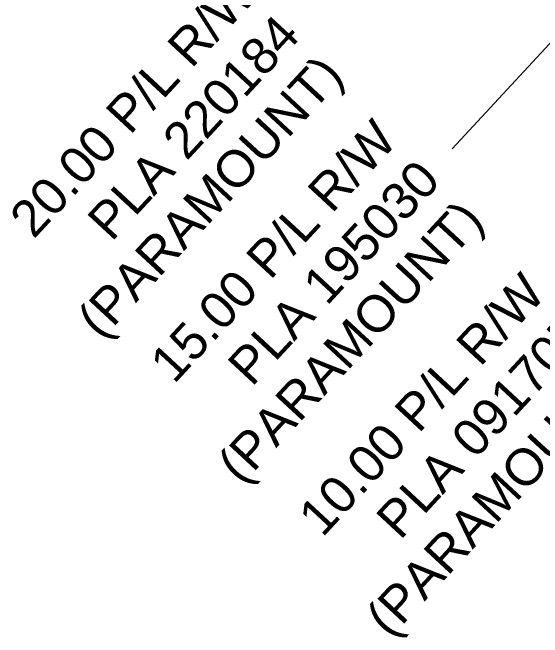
# Model space of a CAD drawing. Extents: x 390844 to 396105, y 6060704 to 6064255.
# Drawn here: x 392977.7 to 393115.8, y 6062990 to 6063152.8 of the extents above; entities that cross this region are included whole.
import ezdxf
from ezdxf.enums import TextEntityAlignment as Align

# ---------------------------------------------------------------- set-up
doc = ezdxf.new("R2010")
doc.units = 0
doc.header["$LTSCALE"] = 5
doc.layers.add('F-RW-T', color=190, linetype='Continuous', lineweight=9)
doc.styles.add('80CG', font='ARIALN.TTF', dxfattribs={"height": 10})
doc.styles.add('A80', font='arial.ttf', dxfattribs={"height": 9.5})
doc.dimstyles.new('Compass 5 000', dxfattribs={"dimscale": 5, "dimtxt": 9, "dimasz": 2, "dimexe": 0.2, "dimexo": 0.0625, "dimgap": 0.5, "dimtad": 0, "dimtih": 1, "dimtoh": 1, "dimzin": 0, "dimdsep": 46, "dimtxsty": '80CG', "dimcen": 0.1, "dimse1": 1, "dimse2": 1, "dimclrd": 256, "dimclrt": 256, "dimaunit": 1, "dimadec": 4, "dimazin": 0, "dimtfac": 0.06, "dimtofl": 0, "dimtmove": 0, "dimatfit": 1, "dimfxl": 0.2, "dimtolj": 1, "dimtzin": 0, "dimlwd": -1, "dimarcsym": 0})

msp = doc.modelspace()

# ---------------------------------------------------------------- texts
at = {"layer": 'F-RW-T', "style": 'A80'}
for s, rotation, p in [('20.00 P/L R/W', 47.2034, (393041.84, 6063156.87)), ('PLA 220184', 47.2034, (393053.13, 6063146.42)), ('(PARAMOUNT)', 47.2034, (393064.41, 6063135.97)), ('15.00 P/L R/W', 47.2034, (393078.39, 6063119.09)), ('PLA 195030', 47.2034, (393089.67, 6063108.64)), ('(PARAMOUNT)', 47.2034, (393100.96, 6063098.19)), ('10.00 P/L R/W', 47.2033, (393117.06, 6063079.15)), ('PLA 091707', 47.2033, (393128.35, 6063068.7)), ('(PARAMOUNT)', 47.2033, (393139.63, 6063058.25))]:
    msp.add_text(s, height=9.5, rotation=rotation, dxfattribs=at).set_placement(p, align=Align.RIGHT)

# ---------------------------------------------------------------- leaders
at = {"layer": 'F-RW-T'}
msp.add_leader([(393172.8, 6063204.22), (393092.25, 6063117.23)], dimstyle='Compass 5 000', override={"dimtxsty": '80CG'}, dxfattribs=at)

doc.saveas('drawing.dxf')
